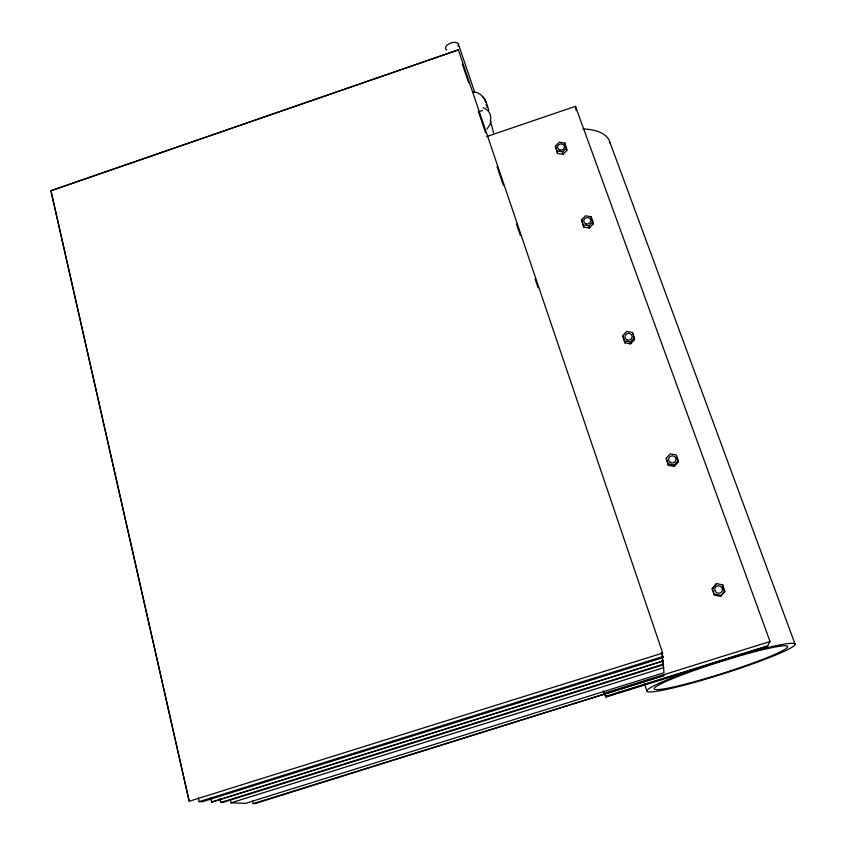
<?xml version="1.0" encoding="UTF-8"?>
<svg xmlns="http://www.w3.org/2000/svg" width="846" height="846" viewBox="0 0 846 846"><rect width="100%" height="100%" fill="white"/><g stroke="black" fill="none" stroke-linecap="round" stroke-linejoin="round"><path stroke-width="1.27" d="M674.262 466.442L674.262 465.036L678.312 460.594L676.314 454.989L670.265 453.816L666.214 458.236L668.224 465.258L674.262 466.442L678.302 462.022L678.312 460.594M712.173 589.102L716.477 583.55L722.748 584.882L724.673 591.766L720.528 596.377L714.278 595.034L712.173 589.102L716.477 583.55M714.278 595.034L712.332 588.16M722.547 585.834L722.748 584.882M720.528 596.377L724.885 590.836M490.86 120.957L489.993 124.478L487.01 129.1M486.672 136.597L575.46 106.332L770.04 641.532L767.185 646.756L606.011 697.009L603.187 690.822M630.608 343.867L630.439 342.038L634.394 337.766L632.501 332.467L626.664 331.442L622.719 335.693L624.782 342.831L630.608 343.867L634.553 339.616L634.394 337.766M581.614 219.907L585.474 215.815L591.121 216.724L592.909 221.726L593.205 223.968L589.366 228.05L583.729 227.14L581.614 219.907L583.729 227.14M589.366 228.05L589.049 225.829L592.909 221.726M555.462 146.199L559.259 142.213L564.779 143.037L566.503 147.87L566.894 150.334L563.108 154.321L557.599 153.486L555.462 146.199L557.599 153.486M563.108 154.321L562.696 151.868L566.503 147.87M50.897 190.646L458.342 49.872L662.714 653.07L189.197 801.268L50.897 190.646L189.197 801.268M51.046 190.794L458.342 49.872M198.281 797.778L199.159 801.638L662.936 656.528L661.667 652.774M662.936 656.528L663.01 657.638L202.353 801.754L199.159 801.638M210.77 798.233L211.659 802.103L663.211 660.906L661.942 657.162M211.659 802.103L663.211 660.98M219.907 798.582L220.806 802.442L663.412 664.121L662.143 660.366M663.412 664.121L663.444 664.734L222.551 802.505L220.806 802.442M230.482 800.253L231.085 802.822L663.634 667.716L662.365 663.962M603.991 693.339L770.04 641.532M253.187 803.647L664.121 675.446L254.699 803.7L253.187 803.647L252.573 801.077M767.692 645.826L605.651 696.353L604.837 693.836M605.852 696.723L767.407 646.344M480.073 111.143L482.516 110.583M231.085 802.822L245.488 803.362L663.951 672.76L663.634 667.716M557.176 151.032L562.696 151.868M473.252 91.96C483.034 92.33 486.63 102.366 488.745 110.287M583.402 224.909L589.049 225.829M622.719 335.693L624.602 340.991L630.439 342.038M666.214 458.236L668.203 463.851L674.262 465.036M714.447 594.125L720.729 595.457M484.843 99.511L483.151 97.057M486.048 102.281L484.991 99.839M609.85 142.086L795.103 644.271A77.716 6.546 -17.6 0 1 684.425 685.101A77.716 6.546 -17.6 0 1 683.452 673.511A77.716 6.546 -17.6 0 1 795.103 644.271M565.604 146.728L566.894 150.334M591.777 219.971L593.205 223.968M633.421 336.454L634.553 339.616M676.303 456.428L678.302 462.022M722.97 587.018L724.673 591.766M458.395 44.161L474.722 92.299M462.265 63.936L468.621 82.697M478.35 111.45L485.551 132.695M496.983 166.451L503.328 185.211M516.451 223.968L520.269 235.22M535.084 278.969L538.045 287.725M661.308 652.636L663.01 657.638M662.185 660.98L663.444 664.734M644.398 683.536L646.894 691.055M605.038 694.206L606.011 697.009M490.521 121.168L493.63 132.991M486.344 104.47L487.032 107.4M210.971 798.243L211.86 802.103M486.439 105.105L486.302 104.28M564.779 143.037L565.17 145.523M591.121 216.724L591.428 218.966M575.46 106.332L575.989 110.139M624.602 340.991L624.782 342.831M632.501 332.467L632.66 334.339M668.203 463.851L668.224 465.258M446.825 49.956A6.789 3.543 -20.2 0 1 451.003 42.956A6.789 3.543 -20.2 0 1 458.056 46.075M483.087 107.749A14.012 11.907 -23.2 0 1 490.331 120.872M582.989 128.92A69.076 29.462 -20.4 0 1 610.252 143.831M559.798 149.985A3.416 3.077 -14.9 0 0 564.324 146.358A3.416 3.077 -14.9 0 0 558.815 144.751A3.416 3.077 -14.9 0 0 559.798 149.985M586.067 223.862A3.479 3.183 -12.8 0 0 590.677 220.15A3.479 3.183 -12.8 0 0 585.041 218.437A3.479 3.183 -12.8 0 0 586.067 223.862M627.108 339.838A3.585 3.363 -7.2 0 0 632.11 336.317A3.585 3.363 -7.2 0 0 626.442 334.043A3.585 3.363 -7.2 0 0 627.108 339.838M670.106 462.297A3.701 3.553 4.9 0 0 675.943 459.79A3.701 3.553 4.9 0 0 670.73 456.174A3.701 3.553 4.9 0 0 670.106 462.297M715.293 591.291A3.86 3.722 27.4 0 0 721.934 591.449A3.86 3.722 27.4 0 0 718.582 585.749A3.86 3.722 27.4 0 0 715.293 591.291M688.253 683.388A70.049 5.901 -17.6 0 0 787.711 646.63A70.049 5.901 -17.6 0 0 686.793 673.13A70.049 5.901 -17.6 0 0 688.253 683.388"/></g></svg>
